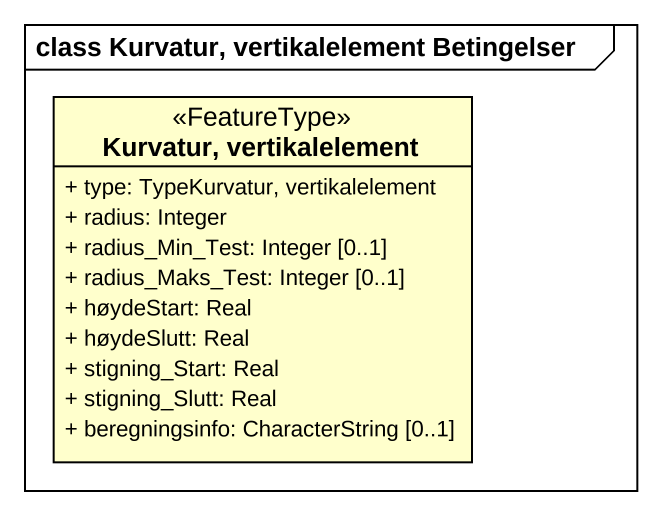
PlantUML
@startuml
mainframe class Kurvatur, vertikalelement Betingelser
hide circle
hide empty members
skinparam classAttributeIconSize 0
class "Kurvatur, vertikalelement" as Kurvatur_vertikalelement <<FeatureType>> {
  + type: TypeKurvatur, vertikalelement
  + radius: Integer
  + radius_Min_Test: Integer [0..1]
  + radius_Maks_Test: Integer [0..1]
  + høydeStart: Real
  + høydeSlutt: Real
  + stigning_Start: Real
  + stigning_Slutt: Real
  + beregningsinfo: CharacterString [0..1]
}
@enduml
